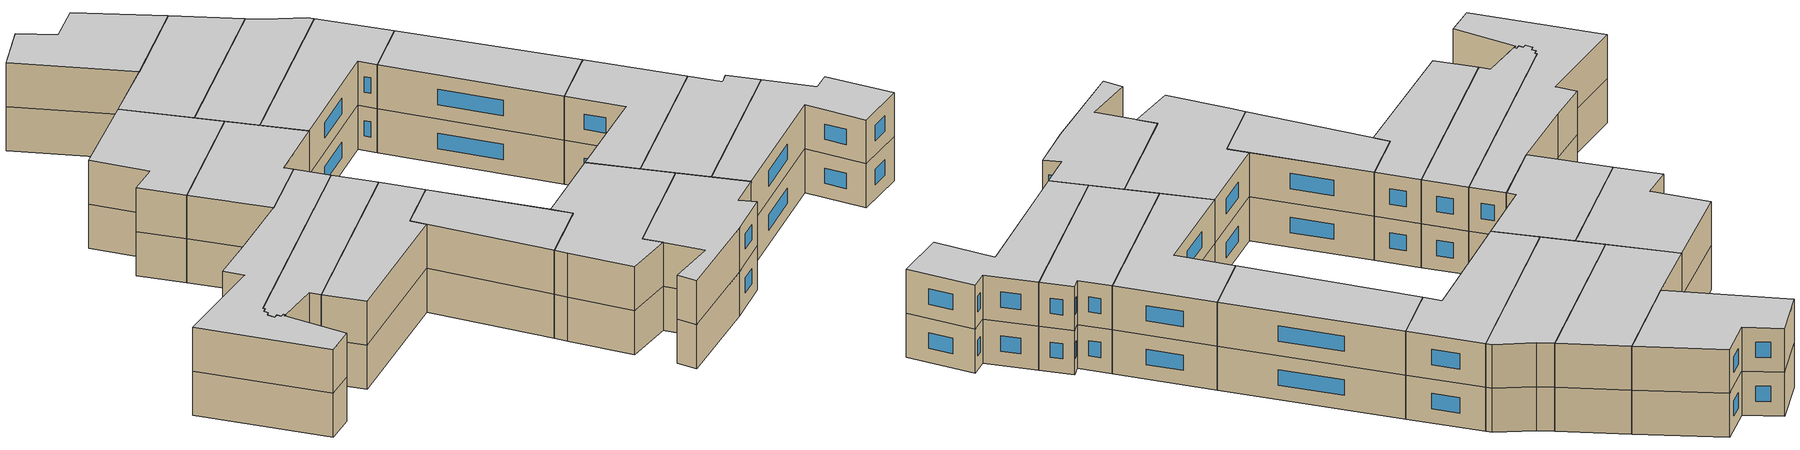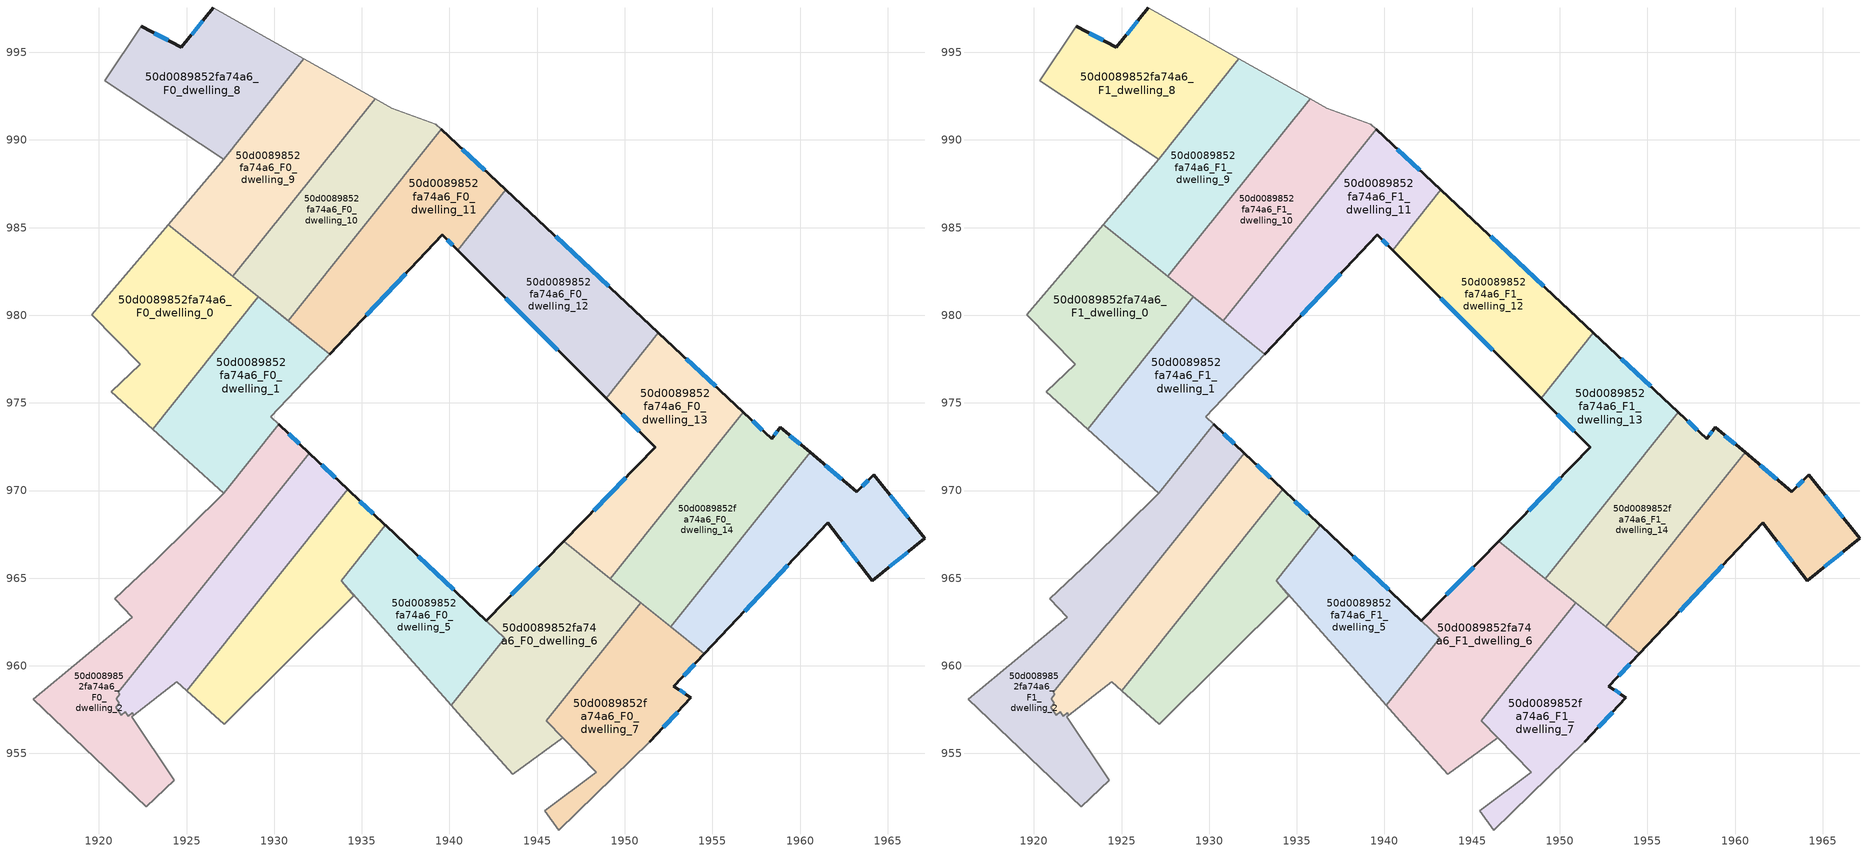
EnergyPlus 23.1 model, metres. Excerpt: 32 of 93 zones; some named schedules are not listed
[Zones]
50d0089852fa74a6_F0_dwelling_0
 floor ground (EU_floor_Construction): 1929.1,981.05 1923.06,973.5 1920.7,975.64 1922.35,977.21 1919.58,980.02 1923.94,985.17 z0
 wall adiabatic (EU_wall_Construction): 1929.1,981.05 1923.94,985.17 1919.58,980.02 1922.35,977.21 1920.7,975.64 1923.06,973.5 z0:3
 wall to 50d0089852fa74a6_F0_dwelling_1 (EU_wall_Construction): 1923.06,973.5 1929.1,981.05 z0:3
50d0089852fa74a6_F0_dwelling_1
 floor ground (EU_floor_Construction): 1933.18,977.79 1929.81,974.21 1930.27,973.78 1927.12,969.84 1923.06,973.5 1929.1,981.05 z0
 wall adiabatic (EU_wall_Construction): 1930.27,973.78 1929.81,974.21 1933.18,977.79 1929.1,981.05 / 1923.06,973.5 1927.12,969.84 z0:3
 wall to 50d0089852fa74a6_F0_dwelling_2 (EU_wall_Construction): 1927.12,969.84 1930.27,973.78 z0:3
50d0089852fa74a6_F0_dwelling_10
 floor ground (EU_floor_Construction): 1939.23,990.89 1939.53,990.61 1930.8,979.69 1927.64,982.22 1935.75,992.36 1936.72,991.82 z0
 wall adiabatic (EU_wall_Construction): 1939.53,990.61 1939.23,990.89 1936.72,991.82 1935.75,992.36 / 1927.64,982.22 1930.8,979.69 z0:3
 wall to 50d0089852fa74a6_F0_dwelling_11 (EU_wall_Construction): 1930.8,979.69 1939.53,990.61 z0:3
 wall to 50d0089852fa74a6_F0_dwelling_9 (EU_wall_Construction): 1935.75,992.36 1927.64,982.22 z0:3
50d0089852fa74a6_F0_dwelling_11
 floor ground (EU_floor_Construction): 1943.22,987.15 1940.46,983.7 1939.58,984.58 1933.18,977.79 1930.8,979.69 1939.53,990.61 z0
 wall outside (EU_wall_Construction): 1943.22,987.15 1939.53,990.61 / 1933.18,977.79 1939.58,984.58 1940.46,983.7 z0:3
 wall to 50d0089852fa74a6_F0_dwelling_12 (EU_wall_Construction): 1940.46,983.7 1943.22,987.15 z0:3
 wall adiabatic (EU_wall_Construction): 1930.8,979.69 1933.18,977.79 z0:3
 window (EU_Window_Construction): 1942.02,988.27 1940.73,989.48 / 1939.87,984.29 1940.18,983.99 / 1935.26,980 1937.5,982.37 z0.98:2.02
50d0089852fa74a6_F0_dwelling_12
 floor ground (EU_floor_Construction): 1951.92,979 1948.94,975.28 1940.46,983.7 1943.22,987.15 z0
 wall outside (EU_wall_Construction): 1940.46,983.7 1948.94,975.28 / 1951.92,979 1943.22,987.15 z0:3
 wall to 50d0089852fa74a6_F0_dwelling_13 (EU_wall_Construction): 1948.94,975.28 1951.92,979 z0:3
 window (EU_Window_Construction): 1943.22,980.96 1946.18,978.02 / 1949.09,981.65 1946.05,984.5 z0.98:2.02
50d0089852fa74a6_F0_dwelling_13
 floor ground (EU_floor_Construction): 1956.77,974.46 1949.18,964.98 1946.52,967.11 1951.75,972.48 1948.94,975.28 1951.92,979 z0
 wall outside (EU_wall_Construction): 1956.77,974.46 1951.92,979 / 1948.94,975.28 1951.75,972.48 1946.52,967.11 z0:3
 wall to 50d0089852fa74a6_F0_dwelling_14 (EU_wall_Construction): 1949.18,964.98 1956.77,974.46 z0:3
 wall to 50d0089852fa74a6_F0_dwelling_6 (EU_wall_Construction): 1946.52,967.11 1949.18,964.98 z0:3
 window (EU_Window_Construction): 1955.19,975.94 1953.5,977.52 / 1950.05,970.73 1948.22,968.86 / 1949.85,974.37 1950.84,973.39 z0.98:2.02
50d0089852fa74a6_F0_dwelling_14
 floor ground (EU_floor_Construction): 1958.87,973.6 1960.57,972.17 1952.62,962.23 1949.18,964.98 1956.77,974.46 1958.38,972.95 z0
 wall outside (EU_wall_Construction): 1960.57,972.17 1958.87,973.6 1958.38,972.95 1956.77,974.46 z0:3
 wall to 50d0089852fa74a6_F0_dwelling_15 (EU_wall_Construction): 1952.62,962.23 1960.57,972.17 z0:3
 wall to 50d0089852fa74a6_F0_dwelling_7 (EU_wall_Construction): 1950.9,963.6 1952.62,962.23 z0:3
 wall to 50d0089852fa74a6_F0_dwelling_6 (EU_wall_Construction): 1949.18,964.98 1950.9,963.61 z0:3
 window (EU_Window_Construction): 1958.71,973.39 1958.54,973.16 / 1960.02,972.64 1959.42,973.14 / 1957.86,973.44 1957.29,973.97 z0.98:2.02
50d0089852fa74a6_F0_dwelling_15
 floor ground (EU_floor_Construction): 1964.2,970.91 1967.11,967.28 1964.13,964.85 1961.59,968.17 1954.55,960.69 1952.62,962.23 1960.57,972.17 1963.25,969.92 z0
 wall outside (EU_wall_Construction): 1954.55,960.69 1961.59,968.17 1964.13,964.85 1967.11,967.28 1964.2,970.91 1963.25,969.92 1960.57,972.17 z0:3
 wall to 50d0089852fa74a6_F0_dwelling_7 (EU_wall_Construction): 1952.62,962.23 1954.55,960.69 z0:3
 window (EU_Window_Construction): 1962.38,970.65 1961.44,971.44 / 1963.89,970.59 1963.56,970.24 / 1966.16,968.46 1965.14,969.73 / 1965.1,965.64 1966.14,966.49 / 1962.41,967.09 1963.3,965.93 / 1956.84,963.12 1959.3,965.74 z0.98:2.02
50d0089852fa74a6_F0_dwelling_2
 floor ground (EU_floor_Construction): 1932,972.13 1921.09,958.5 1921.18,958.37 1920.99,958.13 1921.16,957.87 1920.97,957.62 1921.26,957.19 1921.5,957.37 1921.67,957.12 1921.9,957.31 1921.99,957.18 1921.87,957.09 1924.31,953.48 1922.7,951.95 1916.26,958.1 1921.9,962.78 1920.91,963.82 1923.25,966.02 1927.12,969.84 1930.27,973.78 z0
 wall outside (EU_wall_Construction): 1932,972.13 1930.27,973.78 z0:3
 wall adiabatic (EU_wall_Construction): 1927.12,969.84 1923.25,966.02 1920.91,963.82 1921.9,962.78 1916.26,958.1 1922.7,951.95 1924.31,953.48 1921.87,957.09 1921.99,957.18 z0:3
 wall to 50d0089852fa74a6_F0_dwelling_3 (EU_wall_Construction): 1921.99,957.18 1921.9,957.31 1921.67,957.12 1921.5,957.37 1921.26,957.19 1920.97,957.62 1921.16,957.87 1920.99,958.13 1921.18,958.37 1921.09,958.5 1932,972.13 z0:3
 window (EU_Window_Construction): 1931.44,972.67 1930.83,973.24 z0.98:2.02
50d0089852fa74a6_F0_dwelling_3
 floor ground (EU_floor_Construction): 1934.19,970.06 1925.01,958.59 1924.45,959.09 1921.99,957.18 1921.9,957.31 1921.67,957.12 1921.5,957.37 1921.26,957.19 1920.97,957.62 1921.16,957.87 1920.99,958.13 1921.18,958.37 1921.09,958.5 1932,972.13 z0
 wall outside (EU_wall_Construction): 1934.19,970.06 1932,972.13 z0:3
 wall adiabatic (EU_wall_Construction): 1921.99,957.18 1924.45,959.09 1925.01,958.59 z0:3
 wall to 50d0089852fa74a6_F0_dwelling_4 (EU_wall_Construction): 1925.01,958.59 1934.19,970.06 z0:3
 window (EU_Window_Construction): 1933.48,970.74 1932.71,971.46 z0.98:2.02
50d0089852fa74a6_F0_dwelling_4
 floor ground (EU_floor_Construction): 1936.35,968.02 1933.81,964.84 1934.55,964.01 1927.16,956.65 1925.01,958.59 1934.19,970.06 z0
 wall outside (EU_wall_Construction): 1936.35,968.02 1934.19,970.06 z0:3
 wall adiabatic (EU_wall_Construction): 1925.01,958.59 1927.16,956.65 1934.55,964.01 1933.81,964.84 z0:3
 wall to 50d0089852fa74a6_F0_dwelling_5 (EU_wall_Construction): 1933.81,964.84 1936.35,968.02 z0:3
 window (EU_Window_Construction): 1935.65,968.68 1934.89,969.4 z0.98:2.02
50d0089852fa74a6_F0_dwelling_5
 floor ground (EU_floor_Construction): 1943.16,961.57 1940.1,957.75 1933.81,964.84 1936.35,968.02 z0
 wall outside (EU_wall_Construction): 1942.1,962.57 1936.35,968.01 z0:3
 wall adiabatic (EU_wall_Construction): 1933.81,964.84 1940.1,957.75 z0:3
 wall to 50d0089852fa74a6_F0_dwelling_6 (EU_wall_Construction): 1940.1,957.75 1943.15,961.57 / 1943.16,961.57 1942.1,962.57 z0:3
 window (EU_Window_Construction): 1940.23,964.34 1938.22,966.24 z0.98:2.02
50d0089852fa74a6_F0_dwelling_6
 floor ground (EU_floor_Construction): 1950.9,963.61 1945.51,956.87 1946.46,955.9 1943.6,953.81 1940.67,957.1 1940.1,957.75 1943.16,961.57 1942.1,962.57 1946.52,967.11 z0
 wall outside (EU_wall_Construction): 1946.52,967.11 1942.1,962.57 z0:3
 wall adiabatic (EU_wall_Construction): 1940.1,957.75 1940.67,957.1 1943.6,953.81 1946.46,955.9 1945.51,956.87 z0:3
 wall to 50d0089852fa74a6_F0_dwelling_7 (EU_wall_Construction): 1945.51,956.87 1950.9,963.61 z0:3
 window (EU_Window_Construction): 1945.08,965.63 1943.54,964.05 z0.98:2.02
50d0089852fa74a6_F0_dwelling_7
 floor ground (EU_floor_Construction): 1954.55,960.69 1952.81,958.84 1953.78,958.18 1951.42,955.66 1946.24,950.63 1945.44,951.74 1948.37,953.94 1945.51,956.87 1950.9,963.61 z0
 wall outside (EU_wall_Construction): 1951.42,955.66 1953.78,958.18 1952.81,958.84 1954.55,960.69 z0:3
 wall adiabatic (EU_wall_Construction): 1945.51,956.87 1948.37,953.94 1945.44,951.74 1946.24,950.63 1951.42,955.66 z0:3
 window (EU_Window_Construction): 1953.37,959.44 1953.98,960.09 / 1953.46,958.4 1953.12,958.63 / 1952.19,956.48 1953.01,957.36 z0.98:2.02
50d0089852fa74a6_F0_dwelling_8
 floor ground (EU_floor_Construction): 1931.69,994.64 1927.11,988.91 1920.34,993.38 1922.41,996.5 1924.69,995.28 1926.53,997.53 z0
 wall outside (EU_wall_Construction): 1926.53,997.53 1924.69,995.28 1922.41,996.5 z0:3
 wall adiabatic (EU_wall_Construction): 1931.69,994.64 1926.53,997.53 / 1922.41,996.5 1920.34,993.38 1927.11,988.91 z0:3
 wall to 50d0089852fa74a6_F0_dwelling_9 (EU_wall_Construction): 1927.11,988.91 1931.69,994.64 z0:3
 window (EU_Window_Construction): 1925.93,996.8 1925.29,996.01 / 1923.95,995.68 1923.15,996.1 z0.98:2.02
50d0089852fa74a6_F0_dwelling_9
 floor ground (EU_floor_Construction): 1935.75,992.36 1927.64,982.22 1923.94,985.17 1927.11,988.91 1931.69,994.64 z0
 wall adiabatic (EU_wall_Construction): 1935.75,992.36 1931.69,994.64 / 1927.11,988.91 1923.94,985.17 1927.64,982.22 z0:3
50d0089852fa74a6_F1_dwelling_0
 floor to 50d0089852fa74a6_F0_dwelling_0 (EU_floor_Construction): 1929.1,981.05 1923.06,973.5 1920.7,975.64 1922.35,977.21 1919.58,980.02 1923.94,985.17 z3
 wall adiabatic (EU_wall_Construction): 1929.1,981.05 1923.94,985.17 1919.58,980.02 1922.35,977.21 1920.7,975.64 1923.06,973.5 z3:6
 wall to 50d0089852fa74a6_F1_dwelling_1 (EU_wall_Construction): 1923.06,973.5 1929.1,981.05 z3:6
 ceiling to 50d0089852fa74a6_F2_dwelling_0 (EU_floor_Construction): 1923.06,973.5 1929.1,981.05 1923.94,985.17 1919.58,980.02 1922.35,977.21 1920.7,975.64 z6
50d0089852fa74a6_F1_dwelling_1
 floor to 50d0089852fa74a6_F0_dwelling_1 (EU_floor_Construction): 1933.18,977.79 1929.81,974.21 1930.27,973.78 1927.12,969.84 1923.06,973.5 1929.1,981.05 z3
 wall adiabatic (EU_wall_Construction): 1930.27,973.78 1929.81,974.21 1933.18,977.79 1929.1,981.05 / 1923.06,973.5 1927.12,969.84 z3:6
 wall to 50d0089852fa74a6_F1_dwelling_2 (EU_wall_Construction): 1927.12,969.84 1930.27,973.78 z3:6
 ceiling to 50d0089852fa74a6_F2_dwelling_1 (EU_floor_Construction): 1930.27,973.78 1929.81,974.21 1933.18,977.79 1929.1,981.05 1923.06,973.5 1927.12,969.84 z6
50d0089852fa74a6_F1_dwelling_10
 floor to 50d0089852fa74a6_F0_dwelling_10 (EU_floor_Construction): 1939.23,990.89 1939.53,990.61 1930.8,979.69 1927.64,982.22 1935.75,992.36 1936.72,991.82 z3
 wall adiabatic (EU_wall_Construction): 1939.53,990.61 1939.23,990.89 1936.72,991.82 1935.75,992.36 / 1927.64,982.22 1930.8,979.69 z3:6
 wall to 50d0089852fa74a6_F1_dwelling_11 (EU_wall_Construction): 1930.8,979.69 1939.53,990.61 z3:6
 wall to 50d0089852fa74a6_F1_dwelling_9 (EU_wall_Construction): 1935.75,992.36 1927.64,982.22 z3:6
 ceiling to 50d0089852fa74a6_F2_dwelling_10 (EU_floor_Construction): 1930.8,979.69 1939.53,990.61 1939.23,990.89 1936.72,991.82 1935.75,992.36 1927.64,982.22 z6
50d0089852fa74a6_F1_dwelling_11
 floor to 50d0089852fa74a6_F0_dwelling_11 (EU_floor_Construction): 1943.22,987.15 1940.46,983.7 1939.58,984.58 1933.18,977.79 1930.8,979.69 1939.53,990.61 z3
 wall outside (EU_wall_Construction): 1943.22,987.15 1939.53,990.61 / 1933.18,977.79 1939.58,984.58 1940.46,983.7 z3:6
 wall to 50d0089852fa74a6_F1_dwelling_12 (EU_wall_Construction): 1940.46,983.7 1943.22,987.15 z3:6
 wall adiabatic (EU_wall_Construction): 1930.8,979.69 1933.18,977.79 z3:6
 window (EU_Window_Construction): 1942.02,988.27 1940.73,989.48 / 1939.87,984.29 1940.18,983.99 / 1935.26,980 1937.5,982.37 z3.98:5.02
 ceiling to 50d0089852fa74a6_F2_dwelling_11 (EU_floor_Construction): 1940.46,983.7 1943.22,987.15 1939.53,990.61 1930.8,979.69 1933.18,977.79 1939.58,984.58 z6
50d0089852fa74a6_F1_dwelling_12
 floor to 50d0089852fa74a6_F0_dwelling_12 (EU_floor_Construction): 1951.92,979 1948.94,975.28 1940.46,983.7 1943.22,987.15 z3
 wall outside (EU_wall_Construction): 1940.46,983.7 1948.94,975.28 / 1951.92,979 1943.22,987.15 z3:6
 wall to 50d0089852fa74a6_F1_dwelling_13 (EU_wall_Construction): 1948.94,975.28 1951.92,979 z3:6
 window (EU_Window_Construction): 1943.22,980.96 1946.18,978.02 / 1949.09,981.65 1946.05,984.5 z3.98:5.02
 ceiling to 50d0089852fa74a6_F2_dwelling_12 (EU_floor_Construction): 1948.94,975.28 1951.92,979 1943.22,987.15 1940.46,983.7 z6
50d0089852fa74a6_F1_dwelling_13
 floor to 50d0089852fa74a6_F0_dwelling_13 (EU_floor_Construction): 1956.77,974.46 1949.18,964.98 1946.52,967.11 1951.75,972.48 1948.94,975.28 1951.92,979 z3
 wall outside (EU_wall_Construction): 1956.77,974.46 1951.92,979 / 1948.94,975.28 1951.75,972.48 1946.52,967.11 z3:6
 wall to 50d0089852fa74a6_F1_dwelling_14 (EU_wall_Construction): 1949.18,964.98 1956.77,974.46 z3:6
 wall to 50d0089852fa74a6_F1_dwelling_6 (EU_wall_Construction): 1946.52,967.11 1949.18,964.98 z3:6
 window (EU_Window_Construction): 1955.19,975.94 1953.5,977.52 / 1950.05,970.73 1948.22,968.86 / 1949.85,974.37 1950.84,973.39 z3.98:5.02
 ceiling to 50d0089852fa74a6_F2_dwelling_13 (EU_floor_Construction): 1949.18,964.98 1956.77,974.46 1951.92,979 1948.94,975.28 1951.75,972.48 1946.52,967.11 z6
50d0089852fa74a6_F1_dwelling_14
 floor to 50d0089852fa74a6_F0_dwelling_14 (EU_floor_Construction): 1958.87,973.6 1960.57,972.17 1952.62,962.23 1949.18,964.98 1956.77,974.46 1958.38,972.95 z3
 wall outside (EU_wall_Construction): 1960.57,972.17 1958.87,973.6 1958.38,972.95 1956.77,974.46 z3:6
 wall to 50d0089852fa74a6_F1_dwelling_15 (EU_wall_Construction): 1952.62,962.23 1960.57,972.17 z3:6
 wall to 50d0089852fa74a6_F1_dwelling_7 (EU_wall_Construction): 1950.9,963.6 1952.62,962.23 z3:6
 wall to 50d0089852fa74a6_F1_dwelling_6 (EU_wall_Construction): 1949.18,964.98 1950.9,963.61 z3:6
 window (EU_Window_Construction): 1958.71,973.39 1958.54,973.16 / 1960.02,972.64 1959.42,973.14 / 1957.86,973.44 1957.29,973.97 z3.98:5.02
 ceiling to 50d0089852fa74a6_F2_dwelling_14 (EU_floor_Construction): 1952.62,962.23 1960.57,972.17 1958.87,973.6 1958.38,972.95 1956.77,974.46 1949.18,964.98 z6
50d0089852fa74a6_F1_dwelling_15
 floor to 50d0089852fa74a6_F0_dwelling_15 (EU_floor_Construction): 1964.2,970.91 1967.11,967.28 1964.13,964.85 1961.59,968.17 1954.55,960.69 1952.62,962.23 1960.57,972.17 1963.25,969.92 z3
 wall outside (EU_wall_Construction): 1954.55,960.69 1961.59,968.17 1964.13,964.85 1967.11,967.28 1964.2,970.91 1963.25,969.92 1960.57,972.17 z3:6
 wall to 50d0089852fa74a6_F1_dwelling_7 (EU_wall_Construction): 1952.62,962.23 1954.55,960.69 z3:6
 window (EU_Window_Construction): 1962.38,970.65 1961.44,971.44 / 1963.89,970.59 1963.56,970.24 / 1966.16,968.46 1965.14,969.73 / 1965.1,965.64 1966.14,966.49 / 1962.41,967.09 1963.3,965.93 / 1956.84,963.12 1959.3,965.74 z3.98:5.02
 ceiling to 50d0089852fa74a6_F2_dwelling_15 (EU_floor_Construction): 1964.13,964.85 1967.11,967.28 1964.2,970.91 1963.25,969.92 1960.57,972.17 1952.62,962.23 1954.55,960.69 1961.59,968.17 z6
50d0089852fa74a6_F1_dwelling_2
 floor to 50d0089852fa74a6_F0_dwelling_2 (EU_floor_Construction): 1932,972.13 1921.09,958.5 1921.18,958.37 1920.99,958.13 1921.16,957.87 1920.97,957.62 1921.26,957.19 1921.5,957.37 1921.67,957.12 1921.9,957.31 1921.99,957.18 1921.87,957.09 1924.31,953.48 1922.7,951.95 1916.26,958.1 1921.9,962.78 1920.91,963.82 1923.25,966.02 1927.12,969.84 1930.27,973.78 z3
 wall outside (EU_wall_Construction): 1932,972.13 1930.27,973.78 z3:6
 wall adiabatic (EU_wall_Construction): 1927.12,969.84 1923.25,966.02 1920.91,963.82 1921.9,962.78 1916.26,958.1 1922.7,951.95 1924.31,953.48 1921.87,957.09 1921.99,957.18 z3:6
 wall to 50d0089852fa74a6_F1_dwelling_3 (EU_wall_Construction): 1921.99,957.18 1921.9,957.31 1921.67,957.12 1921.5,957.37 1921.26,957.19 1920.97,957.62 1921.16,957.87 1920.99,958.13 1921.18,958.37 1921.09,958.5 1932,972.13 z3:6
 window (EU_Window_Construction): 1931.44,972.67 1930.83,973.24 z3.98:5.02
 ceiling to 50d0089852fa74a6_F2_dwelling_2 (EU_floor_Construction): 1924.31,953.48 1921.87,957.09 1921.99,957.18 1921.9,957.31 1921.67,957.12 1921.5,957.37 1921.26,957.19 1920.97,957.62 1921.16,957.87 1920.99,958.13 1921.18,958.37 1921.09,958.5 1932,972.13 1930.27,973.78 1927.12,969.84 1923.25,966.02 1920.91,963.82 1921.9,962.78 1916.26,958.1 1922.7,951.95 z6
50d0089852fa74a6_F1_dwelling_3
 floor to 50d0089852fa74a6_F0_dwelling_3 (EU_floor_Construction): 1934.19,970.06 1925.01,958.59 1924.45,959.09 1921.99,957.18 1921.9,957.31 1921.67,957.12 1921.5,957.37 1921.26,957.19 1920.97,957.62 1921.16,957.87 1920.99,958.13 1921.18,958.37 1921.09,958.5 1932,972.13 z3
 wall outside (EU_wall_Construction): 1934.19,970.06 1932,972.13 z3:6
 wall adiabatic (EU_wall_Construction): 1921.99,957.18 1924.45,959.09 1925.01,958.59 z3:6
 wall to 50d0089852fa74a6_F1_dwelling_4 (EU_wall_Construction): 1925.01,958.59 1934.19,970.06 z3:6
 window (EU_Window_Construction): 1933.48,970.74 1932.71,971.46 z3.98:5.02
 ceiling to 50d0089852fa74a6_F2_dwelling_3 (EU_floor_Construction): 1925.01,958.59 1934.19,970.06 1932,972.13 1921.09,958.5 1921.18,958.37 1920.99,958.13 1921.16,957.87 1920.97,957.62 1921.26,957.19 1921.5,957.37 1921.67,957.12 1921.9,957.31 1921.99,957.18 1924.45,959.09 z6
50d0089852fa74a6_F1_dwelling_4
 floor to 50d0089852fa74a6_F0_dwelling_4 (EU_floor_Construction): 1936.35,968.02 1933.81,964.84 1934.55,964.01 1927.16,956.65 1925.01,958.59 1934.19,970.06 z3
 wall outside (EU_wall_Construction): 1936.35,968.02 1934.19,970.06 z3:6
 wall adiabatic (EU_wall_Construction): 1925.01,958.59 1927.16,956.65 1934.55,964.01 1933.81,964.84 z3:6
 wall to 50d0089852fa74a6_F1_dwelling_5 (EU_wall_Construction): 1933.81,964.84 1936.35,968.02 z3:6
 window (EU_Window_Construction): 1935.65,968.68 1934.89,969.4 z3.98:5.02
 ceiling to 50d0089852fa74a6_F2_dwelling_4 (EU_floor_Construction): 1934.55,964.01 1933.81,964.84 1936.35,968.02 1934.19,970.06 1925.01,958.59 1927.16,956.65 z6
50d0089852fa74a6_F1_dwelling_5
 floor to 50d0089852fa74a6_F0_dwelling_5 (EU_floor_Construction): 1943.15,961.57 1940.1,957.75 1933.81,964.84 1936.35,968.01 z3
 wall outside (EU_wall_Construction): 1942.1,962.57 1936.35,968.01 z3:6
 wall adiabatic (EU_wall_Construction): 1933.81,964.84 1940.1,957.75 z3:6
 wall to 50d0089852fa74a6_F1_dwelling_6 (EU_wall_Construction): 1940.1,957.75 1943.15,961.57 / 1943.16,961.57 1942.1,962.57 z3:6
 window (EU_Window_Construction): 1940.23,964.34 1938.22,966.24 z3.98:5.02
 ceiling to 50d0089852fa74a6_F2_dwelling_5 (EU_floor_Construction): 1940.1,957.75 1943.15,961.57 1936.35,968.01 1933.81,964.84 z6
50d0089852fa74a6_F1_dwelling_6
 floor to 50d0089852fa74a6_F0_dwelling_6 (EU_floor_Construction): 1950.9,963.61 1945.51,956.87 1946.46,955.9 1943.6,953.81 1940.67,957.1 1940.1,957.75 1943.16,961.57 1942.1,962.57 1946.52,967.11 z3
 wall outside (EU_wall_Construction): 1946.52,967.11 1942.1,962.57 z3:6
 wall adiabatic (EU_wall_Construction): 1940.1,957.75 1940.67,957.1 1943.6,953.81 1946.46,955.9 1945.51,956.87 z3:6
 wall to 50d0089852fa74a6_F1_dwelling_7 (EU_wall_Construction): 1945.51,956.87 1950.9,963.61 z3:6
 window (EU_Window_Construction): 1945.08,965.63 1943.54,964.05 z3.98:5.02
 ceiling to 50d0089852fa74a6_F2_dwelling_6 (EU_floor_Construction): 1946.46,955.9 1945.51,956.87 1950.9,963.61 1946.52,967.11 1942.1,962.57 1943.16,961.57 1940.1,957.75 1940.67,957.1 1943.6,953.81 z6
50d0089852fa74a6_F1_dwelling_7
 floor to 50d0089852fa74a6_F0_dwelling_7 (EU_floor_Construction): 1954.55,960.69 1952.81,958.84 1953.78,958.18 1951.42,955.66 1946.24,950.63 1945.44,951.74 1948.37,953.94 1945.51,956.87 1950.9,963.61 z3
 wall outside (EU_wall_Construction): 1951.42,955.66 1953.78,958.18 1952.81,958.84 1954.55,960.69 z3:6
 wall adiabatic (EU_wall_Construction): 1945.51,956.87 1948.37,953.94 1945.44,951.74 1946.24,950.63 1951.42,955.66 z3:6
 window (EU_Window_Construction): 1953.37,959.44 1953.98,960.09 / 1953.46,958.4 1953.12,958.63 / 1952.19,956.48 1953.01,957.36 z3.98:5.02
 ceiling to 50d0089852fa74a6_F2_dwelling_7 (EU_floor_Construction): 1951.42,955.66 1953.78,958.18 1952.81,958.84 1954.55,960.69 1950.9,963.61 1945.51,956.87 1948.37,953.94 1945.44,951.74 1946.24,950.63 z6
50d0089852fa74a6_F1_dwelling_8
 floor to 50d0089852fa74a6_F0_dwelling_8 (EU_floor_Construction): 1931.69,994.64 1927.11,988.91 1920.34,993.38 1922.41,996.5 1924.69,995.28 1926.53,997.53 z3
 wall outside (EU_wall_Construction): 1926.53,997.53 1924.69,995.28 1922.41,996.5 z3:6
 wall adiabatic (EU_wall_Construction): 1931.69,994.64 1926.53,997.53 / 1922.41,996.5 1920.34,993.38 1927.11,988.91 z3:6
 wall to 50d0089852fa74a6_F1_dwelling_9 (EU_wall_Construction): 1927.11,988.91 1931.69,994.64 z3:6
 window (EU_Window_Construction): 1925.93,996.8 1925.29,996.01 / 1923.95,995.68 1923.15,996.1 z3.98:5.02
 ceiling to 50d0089852fa74a6_F2_dwelling_8 (EU_floor_Construction): 1927.11,988.91 1931.69,994.64 1926.53,997.53 1924.69,995.28 1922.41,996.5 1920.34,993.38 z6
50d0089852fa74a6_F1_dwelling_9
 floor to 50d0089852fa74a6_F0_dwelling_9 (EU_floor_Construction): 1935.75,992.36 1927.64,982.22 1923.94,985.17 1927.11,988.91 1931.69,994.64 z3
 wall adiabatic (EU_wall_Construction): 1935.75,992.36 1931.69,994.64 / 1927.11,988.91 1923.94,985.17 1927.64,982.22 z3:6
 ceiling to 50d0089852fa74a6_F2_dwelling_9 (EU_floor_Construction): 1927.64,982.22 1935.75,992.36 1931.69,994.64 1927.11,988.91 1923.94,985.17 z6
[Building]
EU S2 Campaign: North Axis=0; Terrain=City; Solar Distribution=FullExterior
[Site:Location]
Bologna: Latitude=44.5; Longitude=11.25; Time Zone=1; Elevation=37
[SizingPeriod:WeatherFileDays]
AnnualSizingPeriod: Begin Month=1; Begin Day of Month=1; End Month=12; End Day of Month=31; Day of Week for Start Day=Monday; Use Weather File Daylight Saving Period=No; Use Weather File Rain and Snow Indicators=No
[MATERIAL]
EU_InternalMass_Material: Roughness=MediumRough; Thickness=0.1; Conductivity=1; Density=1800; Specific Heat=900; Thermal Absorptance=0.9; Solar Absorptance=0.7; Visible Absorptance=0.7
[MATERIAL:NOMASS] Roughness=MediumRough; Thermal Absorptance=0.9; Solar Absorptance=0.7; Visible Absorptance=0.7
Name | Thermal Resistance
EU_wall_NoMass | 0.905828
EU_floor_NoMass | 0.67114
[WINDOWMATERIAL:SIMPLEGLAZINGSYSTEM]
EU_Window_SimpleGlazing: UFactor=4.52486; Solar Heat Gain Coefficient=0.85; Visible Transmittance=0.85
[CONSTRUCTION]
EU_wall_Construction: EU_wall_NoMass
EU_floor_Construction: EU_floor_NoMass
EU_Window_Construction: EU_Window_SimpleGlazing
EU_InternalMass_Construction: EU_InternalMass_Material
[ZONE] Type=1; Multiplier=1; Ceiling Height=autocalculate; Floor Area=autocalculate; Part of Total Floor Area=Yes
Name | Volume
50d0089852fa74a6_F0_dwelling_0; 50d0089852fa74a6_F1_dwelling_0 | 163.77
50d0089852fa74a6_F0_dwelling_1; 50d0089852fa74a6_F1_dwelling_1 | 154.453
50d0089852fa74a6_F0_dwelling_10; 50d0089852fa74a6_F1_dwelling_10 | 163.766
50d0089852fa74a6_F0_dwelling_11; 50d0089852fa74a6_F1_dwelling_11 | 163.767
50d0089852fa74a6_F0_dwelling_12; 50d0089852fa74a6_F1_dwelling_12 | 163.762
50d0089852fa74a6_F0_dwelling_13; 50d0089852fa74a6_F1_dwelling_13 | 163.786
50d0089852fa74a6_F0_dwelling_14; 50d0089852fa74a6_F1_dwelling_14 | 163.757
50d0089852fa74a6_F0_dwelling_15; 50d0089852fa74a6_F1_dwelling_15 | 163.783
50d0089852fa74a6_F0_dwelling_2; 50d0089852fa74a6_F1_dwelling_2 | 219.59
50d0089852fa74a6_F0_dwelling_3; 50d0089852fa74a6_F1_dwelling_3 | 150.801
50d0089852fa74a6_F0_dwelling_4; 50d0089852fa74a6_F1_dwelling_4 | 146.559
50d0089852fa74a6_F0_dwelling_5 | 125.543
50d0089852fa74a6_F1_dwelling_5 | 125.452
50d0089852fa74a6_F0_dwelling_6 | 199.363
50d0089852fa74a6_F1_dwelling_6 | 199.311
50d0089852fa74a6_F0_dwelling_7; 50d0089852fa74a6_F1_dwelling_7 | 150.117
50d0089852fa74a6_F0_dwelling_8; 50d0089852fa74a6_F1_dwelling_8 | 152.908
50d0089852fa74a6_F0_dwelling_9; 50d0089852fa74a6_F1_dwelling_9 | 174.645
[INTERNALMASS] Construction=EU_InternalMass_Construction
Name | Zone or ZoneList | Surface Area
50d0089852fa74a6_F0_dwelling_0_EU_InternalMass | 50d0089852fa74a6_F0_dwelling_0 | 54.5895
50d0089852fa74a6_F0_dwelling_1_EU_InternalMass | 50d0089852fa74a6_F0_dwelling_1 | 51.4846
50d0089852fa74a6_F0_dwelling_2_EU_InternalMass | 50d0089852fa74a6_F0_dwelling_2 | 73.2002
50d0089852fa74a6_F0_dwelling_3_EU_InternalMass | 50d0089852fa74a6_F0_dwelling_3 | 50.2555
50d0089852fa74a6_F0_dwelling_4_EU_InternalMass | 50d0089852fa74a6_F0_dwelling_4 | 48.8643
50d0089852fa74a6_F0_dwelling_5_EU_InternalMass | 50d0089852fa74a6_F0_dwelling_5 | 41.8482
50d0089852fa74a6_F0_dwelling_6_EU_InternalMass | 50d0089852fa74a6_F0_dwelling_6 | 66.445
50d0089852fa74a6_F0_dwelling_7_EU_InternalMass | 50d0089852fa74a6_F0_dwelling_7 | 50.0405
50d0089852fa74a6_F0_dwelling_8_EU_InternalMass | 50d0089852fa74a6_F0_dwelling_8 | 50.9697
50d0089852fa74a6_F0_dwelling_9_EU_InternalMass | 50d0089852fa74a6_F0_dwelling_9 | 58.2157
50d0089852fa74a6_F0_dwelling_10_EU_InternalMass | 50d0089852fa74a6_F0_dwelling_10 | 54.5885
50d0089852fa74a6_F0_dwelling_11_EU_InternalMass | 50d0089852fa74a6_F0_dwelling_11 | 54.5887
50d0089852fa74a6_F0_dwelling_12_EU_InternalMass | 50d0089852fa74a6_F0_dwelling_12 | 54.5876
50d0089852fa74a6_F0_dwelling_13_EU_InternalMass | 50d0089852fa74a6_F0_dwelling_13 | 54.5953
50d0089852fa74a6_F0_dwelling_14_EU_InternalMass | 50d0089852fa74a6_F0_dwelling_14 | 54.5854
50d0089852fa74a6_F0_dwelling_15_EU_InternalMass | 50d0089852fa74a6_F0_dwelling_15 | 54.5949
50d0089852fa74a6_F1_dwelling_0_EU_InternalMass | 50d0089852fa74a6_F1_dwelling_0 | 54.5895
50d0089852fa74a6_F1_dwelling_1_EU_InternalMass | 50d0089852fa74a6_F1_dwelling_1 | 51.4846
50d0089852fa74a6_F1_dwelling_2_EU_InternalMass | 50d0089852fa74a6_F1_dwelling_2 | 73.2002
50d0089852fa74a6_F1_dwelling_3_EU_InternalMass | 50d0089852fa74a6_F1_dwelling_3 | 50.2555
50d0089852fa74a6_F1_dwelling_4_EU_InternalMass | 50d0089852fa74a6_F1_dwelling_4 | 48.8643
50d0089852fa74a6_F1_dwelling_5_EU_InternalMass | 50d0089852fa74a6_F1_dwelling_5 | 41.8482
50d0089852fa74a6_F1_dwelling_6_EU_InternalMass | 50d0089852fa74a6_F1_dwelling_6 | 66.445
50d0089852fa74a6_F1_dwelling_7_EU_InternalMass | 50d0089852fa74a6_F1_dwelling_7 | 50.0405
50d0089852fa74a6_F1_dwelling_8_EU_InternalMass | 50d0089852fa74a6_F1_dwelling_8 | 50.9697
50d0089852fa74a6_F1_dwelling_9_EU_InternalMass | 50d0089852fa74a6_F1_dwelling_9 | 58.2157
50d0089852fa74a6_F1_dwelling_10_EU_InternalMass | 50d0089852fa74a6_F1_dwelling_10 | 54.5885
50d0089852fa74a6_F1_dwelling_11_EU_InternalMass | 50d0089852fa74a6_F1_dwelling_11 | 54.5887
50d0089852fa74a6_F1_dwelling_12_EU_InternalMass | 50d0089852fa74a6_F1_dwelling_12 | 54.5876
50d0089852fa74a6_F1_dwelling_13_EU_InternalMass | 50d0089852fa74a6_F1_dwelling_13 | 54.5953
50d0089852fa74a6_F1_dwelling_14_EU_InternalMass | 50d0089852fa74a6_F1_dwelling_14 | 54.5854
50d0089852fa74a6_F1_dwelling_15_EU_InternalMass | 50d0089852fa74a6_F1_dwelling_15 | 54.5949
[OTHEREQUIPMENT] Fuel Type=Electricity; Design Level Calculation Method=Watts/Area; Power per Zone Floor Area=1; Fraction Latent=0; Fraction Radiant=0; Fraction Lost=0; Carbon Dioxide Generation Rate=0; EndUse Subcategory=EU_Step8_InternalGains
Name | Zone or ZoneList or Space or SpaceList | Schedule
EU_Step8_InternalGain_50d0089852fa74a6_F0_dwelling_0_f000 | 50d0089852fa74a6_F0_dwelling_0 | EU_Step8_GainSchedule_50d0089852fa74a6_F0_dwelling_0_f000
EU_Step8_InternalGain_50d0089852fa74a6_F0_dwelling_1_f000 | 50d0089852fa74a6_F0_dwelling_1 | EU_Step8_GainSchedule_50d0089852fa74a6_F0_dwelling_1_f000
EU_Step8_InternalGain_50d0089852fa74a6_F0_dwelling_2_f000 | 50d0089852fa74a6_F0_dwelling_2 | EU_Step8_GainSchedule_50d0089852fa74a6_F0_dwelling_2_f000
EU_Step8_InternalGain_50d0089852fa74a6_F0_dwelling_3_f000 | 50d0089852fa74a6_F0_dwelling_3 | EU_Step8_GainSchedule_50d0089852fa74a6_F0_dwelling_3_f000
EU_Step8_InternalGain_50d0089852fa74a6_F0_dwelling_4_f000 | 50d0089852fa74a6_F0_dwelling_4 | EU_Step8_GainSchedule_50d0089852fa74a6_F0_dwelling_4_f000
EU_Step8_InternalGain_50d0089852fa74a6_F0_dwelling_5_f000 | 50d0089852fa74a6_F0_dwelling_5 | EU_Step8_GainSchedule_50d0089852fa74a6_F0_dwelling_5_f000
EU_Step8_InternalGain_50d0089852fa74a6_F0_dwelling_6_f000 | 50d0089852fa74a6_F0_dwelling_6 | EU_Step8_GainSchedule_50d0089852fa74a6_F0_dwelling_6_f000
EU_Step8_InternalGain_50d0089852fa74a6_F0_dwelling_7_f000 | 50d0089852fa74a6_F0_dwelling_7 | EU_Step8_GainSchedule_50d0089852fa74a6_F0_dwelling_7_f000
EU_Step8_InternalGain_50d0089852fa74a6_F0_dwelling_8_f000 | 50d0089852fa74a6_F0_dwelling_8 | EU_Step8_GainSchedule_50d0089852fa74a6_F0_dwelling_8_f000
EU_Step8_InternalGain_50d0089852fa74a6_F0_dwelling_9_f000 | 50d0089852fa74a6_F0_dwelling_9 | EU_Step8_GainSchedule_50d0089852fa74a6_F0_dwelling_9_f000
EU_Step8_InternalGain_50d0089852fa74a6_F0_dwelling_10_f000 | 50d0089852fa74a6_F0_dwelling_10 | EU_Step8_GainSchedule_50d0089852fa74a6_F0_dwelling_10_f000
EU_Step8_InternalGain_50d0089852fa74a6_F0_dwelling_11_f000 | 50d0089852fa74a6_F0_dwelling_11 | EU_Step8_GainSchedule_50d0089852fa74a6_F0_dwelling_11_f000
EU_Step8_InternalGain_50d0089852fa74a6_F0_dwelling_12_f000 | 50d0089852fa74a6_F0_dwelling_12 | EU_Step8_GainSchedule_50d0089852fa74a6_F0_dwelling_12_f000
EU_Step8_InternalGain_50d0089852fa74a6_F0_dwelling_13_f000 | 50d0089852fa74a6_F0_dwelling_13 | EU_Step8_GainSchedule_50d0089852fa74a6_F0_dwelling_13_f000
EU_Step8_InternalGain_50d0089852fa74a6_F0_dwelling_14_f000 | 50d0089852fa74a6_F0_dwelling_14 | EU_Step8_GainSchedule_50d0089852fa74a6_F0_dwelling_14_f000
EU_Step8_InternalGain_50d0089852fa74a6_F0_dwelling_15_f000 | 50d0089852fa74a6_F0_dwelling_15 | EU_Step8_GainSchedule_50d0089852fa74a6_F0_dwelling_15_f000
EU_Step8_InternalGain_50d0089852fa74a6_F1_dwelling_0_f000 | 50d0089852fa74a6_F1_dwelling_0 | EU_Step8_GainSchedule_50d0089852fa74a6_F1_dwelling_0_f000
EU_Step8_InternalGain_50d0089852fa74a6_F1_dwelling_1_f000 | 50d0089852fa74a6_F1_dwelling_1 | EU_Step8_GainSchedule_50d0089852fa74a6_F1_dwelling_1_f000
EU_Step8_InternalGain_50d0089852fa74a6_F1_dwelling_2_f000 | 50d0089852fa74a6_F1_dwelling_2 | EU_Step8_GainSchedule_50d0089852fa74a6_F1_dwelling_2_f000
EU_Step8_InternalGain_50d0089852fa74a6_F1_dwelling_3_f000 | 50d0089852fa74a6_F1_dwelling_3 | EU_Step8_GainSchedule_50d0089852fa74a6_F1_dwelling_3_f000
EU_Step8_InternalGain_50d0089852fa74a6_F1_dwelling_4_f000 | 50d0089852fa74a6_F1_dwelling_4 | EU_Step8_GainSchedule_50d0089852fa74a6_F1_dwelling_4_f000
EU_Step8_InternalGain_50d0089852fa74a6_F1_dwelling_5_f000 | 50d0089852fa74a6_F1_dwelling_5 | EU_Step8_GainSchedule_50d0089852fa74a6_F1_dwelling_5_f000
EU_Step8_InternalGain_50d0089852fa74a6_F1_dwelling_6_f000 | 50d0089852fa74a6_F1_dwelling_6 | EU_Step8_GainSchedule_50d0089852fa74a6_F1_dwelling_6_f000
EU_Step8_InternalGain_50d0089852fa74a6_F1_dwelling_7_f000 | 50d0089852fa74a6_F1_dwelling_7 | EU_Step8_GainSchedule_50d0089852fa74a6_F1_dwelling_7_f000
EU_Step8_InternalGain_50d0089852fa74a6_F1_dwelling_8_f000 | 50d0089852fa74a6_F1_dwelling_8 | EU_Step8_GainSchedule_50d0089852fa74a6_F1_dwelling_8_f000
EU_Step8_InternalGain_50d0089852fa74a6_F1_dwelling_9_f000 | 50d0089852fa74a6_F1_dwelling_9 | EU_Step8_GainSchedule_50d0089852fa74a6_F1_dwelling_9_f000
EU_Step8_InternalGain_50d0089852fa74a6_F1_dwelling_10_f000 | 50d0089852fa74a6_F1_dwelling_10 | EU_Step8_GainSchedule_50d0089852fa74a6_F1_dwelling_10_f000
EU_Step8_InternalGain_50d0089852fa74a6_F1_dwelling_11_f000 | 50d0089852fa74a6_F1_dwelling_11 | EU_Step8_GainSchedule_50d0089852fa74a6_F1_dwelling_11_f000
EU_Step8_InternalGain_50d0089852fa74a6_F1_dwelling_12_f000 | 50d0089852fa74a6_F1_dwelling_12 | EU_Step8_GainSchedule_50d0089852fa74a6_F1_dwelling_12_f000
EU_Step8_InternalGain_50d0089852fa74a6_F1_dwelling_13_f000 | 50d0089852fa74a6_F1_dwelling_13 | EU_Step8_GainSchedule_50d0089852fa74a6_F1_dwelling_13_f000
EU_Step8_InternalGain_50d0089852fa74a6_F1_dwelling_14_f000 | 50d0089852fa74a6_F1_dwelling_14 | EU_Step8_GainSchedule_50d0089852fa74a6_F1_dwelling_14_f000
EU_Step8_InternalGain_50d0089852fa74a6_F1_dwelling_15_f000 | 50d0089852fa74a6_F1_dwelling_15 | EU_Step8_GainSchedule_50d0089852fa74a6_F1_dwelling_15_f000
[ZONEVENTILATION:DESIGNFLOWRATE] Schedule=EU_AlwaysOn; Design Flow Rate Calculation Method=AirChanges/Hour; Air Changes per Hour=0.73129; Ventilation Type=Natural; Fan Pressure Rise=0; Fan Total Efficiency=1; Constant Term Coefficient=1; Temperature Term Coefficient=0; Velocity Term Coefficient=0; Velocity Squared Term Coefficient=0; Minimum Indoor Temperature=-100; Maximum Indoor Temperature=100; Delta Temperature=-100; Minimum Outdoor Temperature=-100; Maximum Outdoor Temperature=100; Maximum Wind Speed=40
Name | Zone or ZoneList or Space or SpaceList
EU_ConstantAir_50d0089852fa74a6_F0_dwelling_0 | 50d0089852fa74a6_F0_dwelling_0
EU_ConstantAir_50d0089852fa74a6_F0_dwelling_1 | 50d0089852fa74a6_F0_dwelling_1
EU_ConstantAir_50d0089852fa74a6_F0_dwelling_2 | 50d0089852fa74a6_F0_dwelling_2
EU_ConstantAir_50d0089852fa74a6_F0_dwelling_3 | 50d0089852fa74a6_F0_dwelling_3
EU_ConstantAir_50d0089852fa74a6_F0_dwelling_4 | 50d0089852fa74a6_F0_dwelling_4
EU_ConstantAir_50d0089852fa74a6_F0_dwelling_5 | 50d0089852fa74a6_F0_dwelling_5
EU_ConstantAir_50d0089852fa74a6_F0_dwelling_6 | 50d0089852fa74a6_F0_dwelling_6
EU_ConstantAir_50d0089852fa74a6_F0_dwelling_7 | 50d0089852fa74a6_F0_dwelling_7
EU_ConstantAir_50d0089852fa74a6_F0_dwelling_8 | 50d0089852fa74a6_F0_dwelling_8
EU_ConstantAir_50d0089852fa74a6_F0_dwelling_9 | 50d0089852fa74a6_F0_dwelling_9
EU_ConstantAir_50d0089852fa74a6_F0_dwelling_10 | 50d0089852fa74a6_F0_dwelling_10
EU_ConstantAir_50d0089852fa74a6_F0_dwelling_11 | 50d0089852fa74a6_F0_dwelling_11
EU_ConstantAir_50d0089852fa74a6_F0_dwelling_12 | 50d0089852fa74a6_F0_dwelling_12
EU_ConstantAir_50d0089852fa74a6_F0_dwelling_13 | 50d0089852fa74a6_F0_dwelling_13
EU_ConstantAir_50d0089852fa74a6_F0_dwelling_14 | 50d0089852fa74a6_F0_dwelling_14
EU_ConstantAir_50d0089852fa74a6_F0_dwelling_15 | 50d0089852fa74a6_F0_dwelling_15
EU_ConstantAir_50d0089852fa74a6_F1_dwelling_0 | 50d0089852fa74a6_F1_dwelling_0
EU_ConstantAir_50d0089852fa74a6_F1_dwelling_1 | 50d0089852fa74a6_F1_dwelling_1
EU_ConstantAir_50d0089852fa74a6_F1_dwelling_2 | 50d0089852fa74a6_F1_dwelling_2
EU_ConstantAir_50d0089852fa74a6_F1_dwelling_3 | 50d0089852fa74a6_F1_dwelling_3
EU_ConstantAir_50d0089852fa74a6_F1_dwelling_4 | 50d0089852fa74a6_F1_dwelling_4
EU_ConstantAir_50d0089852fa74a6_F1_dwelling_5 | 50d0089852fa74a6_F1_dwelling_5
EU_ConstantAir_50d0089852fa74a6_F1_dwelling_6 | 50d0089852fa74a6_F1_dwelling_6
EU_ConstantAir_50d0089852fa74a6_F1_dwelling_7 | 50d0089852fa74a6_F1_dwelling_7
EU_ConstantAir_50d0089852fa74a6_F1_dwelling_8 | 50d0089852fa74a6_F1_dwelling_8
EU_ConstantAir_50d0089852fa74a6_F1_dwelling_9 | 50d0089852fa74a6_F1_dwelling_9
EU_ConstantAir_50d0089852fa74a6_F1_dwelling_10 | 50d0089852fa74a6_F1_dwelling_10
EU_ConstantAir_50d0089852fa74a6_F1_dwelling_11 | 50d0089852fa74a6_F1_dwelling_11
EU_ConstantAir_50d0089852fa74a6_F1_dwelling_12 | 50d0089852fa74a6_F1_dwelling_12
EU_ConstantAir_50d0089852fa74a6_F1_dwelling_13 | 50d0089852fa74a6_F1_dwelling_13
EU_ConstantAir_50d0089852fa74a6_F1_dwelling_14 | 50d0089852fa74a6_F1_dwelling_14
EU_ConstantAir_50d0089852fa74a6_F1_dwelling_15 | 50d0089852fa74a6_F1_dwelling_15
[HVACTEMPLATE:ZONE:IDEALLOADSAIRSYSTEM] System Availability Schedule=EU_AlwaysOn; Maximum Heating Supply Air Temperature=50; Minimum Cooling Supply Air Temperature=13; Maximum Heating Supply Air Humidity Ratio=0.0156; Minimum Cooling Supply Air Humidity Ratio=0.0077; Heating Limit=NoLimit; Cooling Limit=NoLimit; Heating Availability Schedule=EU_AlwaysOn; Cooling Availability Schedule=EU_CoolingOff; Dehumidification Control Type=ConstantSensibleHeatRatio; Cooling Sensible Heat Ratio=0.7; Dehumidification Setpoint=60; Humidification Control Type=None; Humidification Setpoint=30; Outdoor Air Method=None; Outdoor Air Flow Rate per Person=0.00944; Outdoor Air Flow Rate per Zone Floor Area=0; Outdoor Air Flow Rate per Zone=0; Demand Controlled Ventilation Type=None; Outdoor Air Economizer Type=NoEconomizer; Heat Recovery Type=None; Sensible Heat Recovery Effectiveness=0.7; Latent Heat Recovery Effectiveness=0.65
Name | Template Thermostat
50d0089852fa74a6_F0_dwelling_0 | EU_HeatOnly_50d0089852fa74a6_F0_dwelling_0
50d0089852fa74a6_F0_dwelling_1 | EU_HeatOnly_50d0089852fa74a6_F0_dwelling_1
50d0089852fa74a6_F0_dwelling_2 | EU_HeatOnly_50d0089852fa74a6_F0_dwelling_2
50d0089852fa74a6_F0_dwelling_3 | EU_HeatOnly_50d0089852fa74a6_F0_dwelling_3
50d0089852fa74a6_F0_dwelling_4 | EU_HeatOnly_50d0089852fa74a6_F0_dwelling_4
50d0089852fa74a6_F0_dwelling_5 | EU_HeatOnly_50d0089852fa74a6_F0_dwelling_5
50d0089852fa74a6_F0_dwelling_6 | EU_HeatOnly_50d0089852fa74a6_F0_dwelling_6
50d0089852fa74a6_F0_dwelling_7 | EU_HeatOnly_50d0089852fa74a6_F0_dwelling_7
50d0089852fa74a6_F0_dwelling_8 | EU_HeatOnly_50d0089852fa74a6_F0_dwelling_8
50d0089852fa74a6_F0_dwelling_9 | EU_HeatOnly_50d0089852fa74a6_F0_dwelling_9
50d0089852fa74a6_F0_dwelling_10 | EU_HeatOnly_50d0089852fa74a6_F0_dwelling_10
50d0089852fa74a6_F0_dwelling_11 | EU_HeatOnly_50d0089852fa74a6_F0_dwelling_11
50d0089852fa74a6_F0_dwelling_12 | EU_HeatOnly_50d0089852fa74a6_F0_dwelling_12
50d0089852fa74a6_F0_dwelling_13 | EU_HeatOnly_50d0089852fa74a6_F0_dwelling_13
50d0089852fa74a6_F0_dwelling_14 | EU_HeatOnly_50d0089852fa74a6_F0_dwelling_14
50d0089852fa74a6_F0_dwelling_15 | EU_HeatOnly_50d0089852fa74a6_F0_dwelling_15
50d0089852fa74a6_F1_dwelling_0 | EU_HeatOnly_50d0089852fa74a6_F1_dwelling_0
50d0089852fa74a6_F1_dwelling_1 | EU_HeatOnly_50d0089852fa74a6_F1_dwelling_1
50d0089852fa74a6_F1_dwelling_2 | EU_HeatOnly_50d0089852fa74a6_F1_dwelling_2
50d0089852fa74a6_F1_dwelling_3 | EU_HeatOnly_50d0089852fa74a6_F1_dwelling_3
50d0089852fa74a6_F1_dwelling_4 | EU_HeatOnly_50d0089852fa74a6_F1_dwelling_4
50d0089852fa74a6_F1_dwelling_5 | EU_HeatOnly_50d0089852fa74a6_F1_dwelling_5
50d0089852fa74a6_F1_dwelling_6 | EU_HeatOnly_50d0089852fa74a6_F1_dwelling_6
50d0089852fa74a6_F1_dwelling_7 | EU_HeatOnly_50d0089852fa74a6_F1_dwelling_7
50d0089852fa74a6_F1_dwelling_8 | EU_HeatOnly_50d0089852fa74a6_F1_dwelling_8
50d0089852fa74a6_F1_dwelling_9 | EU_HeatOnly_50d0089852fa74a6_F1_dwelling_9
50d0089852fa74a6_F1_dwelling_10 | EU_HeatOnly_50d0089852fa74a6_F1_dwelling_10
50d0089852fa74a6_F1_dwelling_11 | EU_HeatOnly_50d0089852fa74a6_F1_dwelling_11
50d0089852fa74a6_F1_dwelling_12 | EU_HeatOnly_50d0089852fa74a6_F1_dwelling_12
50d0089852fa74a6_F1_dwelling_13 | EU_HeatOnly_50d0089852fa74a6_F1_dwelling_13
50d0089852fa74a6_F1_dwelling_14 | EU_HeatOnly_50d0089852fa74a6_F1_dwelling_14
50d0089852fa74a6_F1_dwelling_15 | EU_HeatOnly_50d0089852fa74a6_F1_dwelling_15
[SIZING:ZONE] Zone Cooling Design Supply Air Temperature Input Method=SupplyAirTemperature; Zone Cooling Design Supply Air Temperature=13; Zone Heating Design Supply Air Temperature Input Method=SupplyAirTemperature; Zone Heating Design Supply Air Temperature=50; Zone Cooling Design Supply Air Humidity Ratio=0.008; Zone Heating Design Supply Air Humidity Ratio=0.008; Cooling Design Air Flow Method=DesignDay; Cooling Design Air Flow Rate=0; Cooling Minimum Air Flow per Zone Floor Area=0.000762; Cooling Minimum Air Flow=0; Cooling Minimum Air Flow Fraction=0.2; Heating Design Air Flow Method=DesignDay; Heating Design Air Flow Rate=0; Heating Maximum Air Flow per Zone Floor Area=0.002032; Heating Maximum Air Flow=0.141576; Heating Maximum Air Flow Fraction=0.3; Account for Dedicated Outdoor Air System=No; Dedicated Outdoor Air System Control Strategy=NeutralSupplyAir; Dedicated Outdoor Air Low Setpoint Temperature for Design=autosize; Dedicated Outdoor Air High Setpoint Temperature for Design=autosize; Zone Load Sizing Method=Sensible Load Only No Latent Load; Zone Latent Cooling Design Supply Air Humidity Ratio Input Method=HumidityRatioDifference; Zone Cooling Design Supply Air Humidity Ratio Difference=0.005; Zone Latent Heating Design Supply Air Humidity Ratio Input Method=HumidityRatioDifference; Zone Humidification Design Supply Air Humidity Ratio Difference=0.005
50d0089852fa74a6_F0_dwelling_0; 50d0089852fa74a6_F0_dwelling_1; 50d0089852fa74a6_F0_dwelling_2; 50d0089852fa74a6_F0_dwelling_3; 50d0089852fa74a6_F0_dwelling_4; 50d0089852fa74a6_F0_dwelling_5; 50d0089852fa74a6_F0_dwelling_6; 50d0089852fa74a6_F0_dwelling_7; 50d0089852fa74a6_F0_dwelling_8; 50d0089852fa74a6_F0_dwelling_9; 50d0089852fa74a6_F0_dwelling_10; 50d0089852fa74a6_F0_dwelling_11; 50d0089852fa74a6_F0_dwelling_12; 50d0089852fa74a6_F0_dwelling_13; 50d0089852fa74a6_F0_dwelling_14; 50d0089852fa74a6_F0_dwelling_15; 50d0089852fa74a6_F1_dwelling_0; 50d0089852fa74a6_F1_dwelling_1; 50d0089852fa74a6_F1_dwelling_2; 50d0089852fa74a6_F1_dwelling_3; 50d0089852fa74a6_F1_dwelling_4; 50d0089852fa74a6_F1_dwelling_5; 50d0089852fa74a6_F1_dwelling_6; 50d0089852fa74a6_F1_dwelling_7; 50d0089852fa74a6_F1_dwelling_8; 50d0089852fa74a6_F1_dwelling_9; 50d0089852fa74a6_F1_dwelling_10; 50d0089852fa74a6_F1_dwelling_11; 50d0089852fa74a6_F1_dwelling_12; 50d0089852fa74a6_F1_dwelling_13; 50d0089852fa74a6_F1_dwelling_14; 50d0089852fa74a6_F1_dwelling_15
[SCHEDULE:FILE] Column Number=1; Rows to Skip at Top=0; Number of Hours of Data=8760; Column Separator=Comma; Interpolate to Timestep=No; Minutes per Item=60; Adjust Schedule for Daylight Savings=Yes
Name | File
EU_Step8_GainSchedule_50d0089852fa74a6_F0_dwelling_0_f000 | ../../schedules/50d0089852fa74a6/50d0089852fa74a6_F0_dwelling_0_f000_gain.csv
EU_Step8_GainSchedule_50d0089852fa74a6_F0_dwelling_1_f000 | ../../schedules/50d0089852fa74a6/50d0089852fa74a6_F0_dwelling_1_f000_gain.csv
EU_Step8_GainSchedule_50d0089852fa74a6_F0_dwelling_2_f000 | ../../schedules/50d0089852fa74a6/50d0089852fa74a6_F0_dwelling_2_f000_gain.csv
EU_Step8_GainSchedule_50d0089852fa74a6_F0_dwelling_3_f000 | ../../schedules/50d0089852fa74a6/50d0089852fa74a6_F0_dwelling_3_f000_gain.csv
EU_Step8_GainSchedule_50d0089852fa74a6_F0_dwelling_4_f000 | ../../schedules/50d0089852fa74a6/50d0089852fa74a6_F0_dwelling_4_f000_gain.csv
EU_Step8_GainSchedule_50d0089852fa74a6_F0_dwelling_5_f000 | ../../schedules/50d0089852fa74a6/50d0089852fa74a6_F0_dwelling_5_f000_gain.csv
EU_Step8_GainSchedule_50d0089852fa74a6_F0_dwelling_6_f000 | ../../schedules/50d0089852fa74a6/50d0089852fa74a6_F0_dwelling_6_f000_gain.csv
EU_Step8_GainSchedule_50d0089852fa74a6_F0_dwelling_7_f000 | ../../schedules/50d0089852fa74a6/50d0089852fa74a6_F0_dwelling_7_f000_gain.csv
EU_Step8_GainSchedule_50d0089852fa74a6_F0_dwelling_8_f000 | ../../schedules/50d0089852fa74a6/50d0089852fa74a6_F0_dwelling_8_f000_gain.csv
EU_Step8_GainSchedule_50d0089852fa74a6_F0_dwelling_9_f000 | ../../schedules/50d0089852fa74a6/50d0089852fa74a6_F0_dwelling_9_f000_gain.csv
EU_Step8_GainSchedule_50d0089852fa74a6_F0_dwelling_10_f000 | ../../schedules/50d0089852fa74a6/50d0089852fa74a6_F0_dwelling_10_f000_gain.csv
EU_Step8_GainSchedule_50d0089852fa74a6_F0_dwelling_11_f000 | ../../schedules/50d0089852fa74a6/50d0089852fa74a6_F0_dwelling_11_f000_gain.csv
EU_Step8_GainSchedule_50d0089852fa74a6_F0_dwelling_12_f000 | ../../schedules/50d0089852fa74a6/50d0089852fa74a6_F0_dwelling_12_f000_gain.csv
EU_Step8_GainSchedule_50d0089852fa74a6_F0_dwelling_13_f000 | ../../schedules/50d0089852fa74a6/50d0089852fa74a6_F0_dwelling_13_f000_gain.csv
EU_Step8_GainSchedule_50d0089852fa74a6_F0_dwelling_14_f000 | ../../schedules/50d0089852fa74a6/50d0089852fa74a6_F0_dwelling_14_f000_gain.csv
EU_Step8_GainSchedule_50d0089852fa74a6_F0_dwelling_15_f000 | ../../schedules/50d0089852fa74a6/50d0089852fa74a6_F0_dwelling_15_f000_gain.csv
EU_Step8_GainSchedule_50d0089852fa74a6_F1_dwelling_0_f000 | ../../schedules/50d0089852fa74a6/50d0089852fa74a6_F1_dwelling_0_f000_gain.csv
EU_Step8_GainSchedule_50d0089852fa74a6_F1_dwelling_1_f000 | ../../schedules/50d0089852fa74a6/50d0089852fa74a6_F1_dwelling_1_f000_gain.csv
EU_Step8_GainSchedule_50d0089852fa74a6_F1_dwelling_2_f000 | ../../schedules/50d0089852fa74a6/50d0089852fa74a6_F1_dwelling_2_f000_gain.csv
EU_Step8_GainSchedule_50d0089852fa74a6_F1_dwelling_3_f000 | ../../schedules/50d0089852fa74a6/50d0089852fa74a6_F1_dwelling_3_f000_gain.csv
EU_Step8_GainSchedule_50d0089852fa74a6_F1_dwelling_4_f000 | ../../schedules/50d0089852fa74a6/50d0089852fa74a6_F1_dwelling_4_f000_gain.csv
EU_Step8_GainSchedule_50d0089852fa74a6_F1_dwelling_5_f000 | ../../schedules/50d0089852fa74a6/50d0089852fa74a6_F1_dwelling_5_f000_gain.csv
EU_Step8_GainSchedule_50d0089852fa74a6_F1_dwelling_6_f000 | ../../schedules/50d0089852fa74a6/50d0089852fa74a6_F1_dwelling_6_f000_gain.csv
